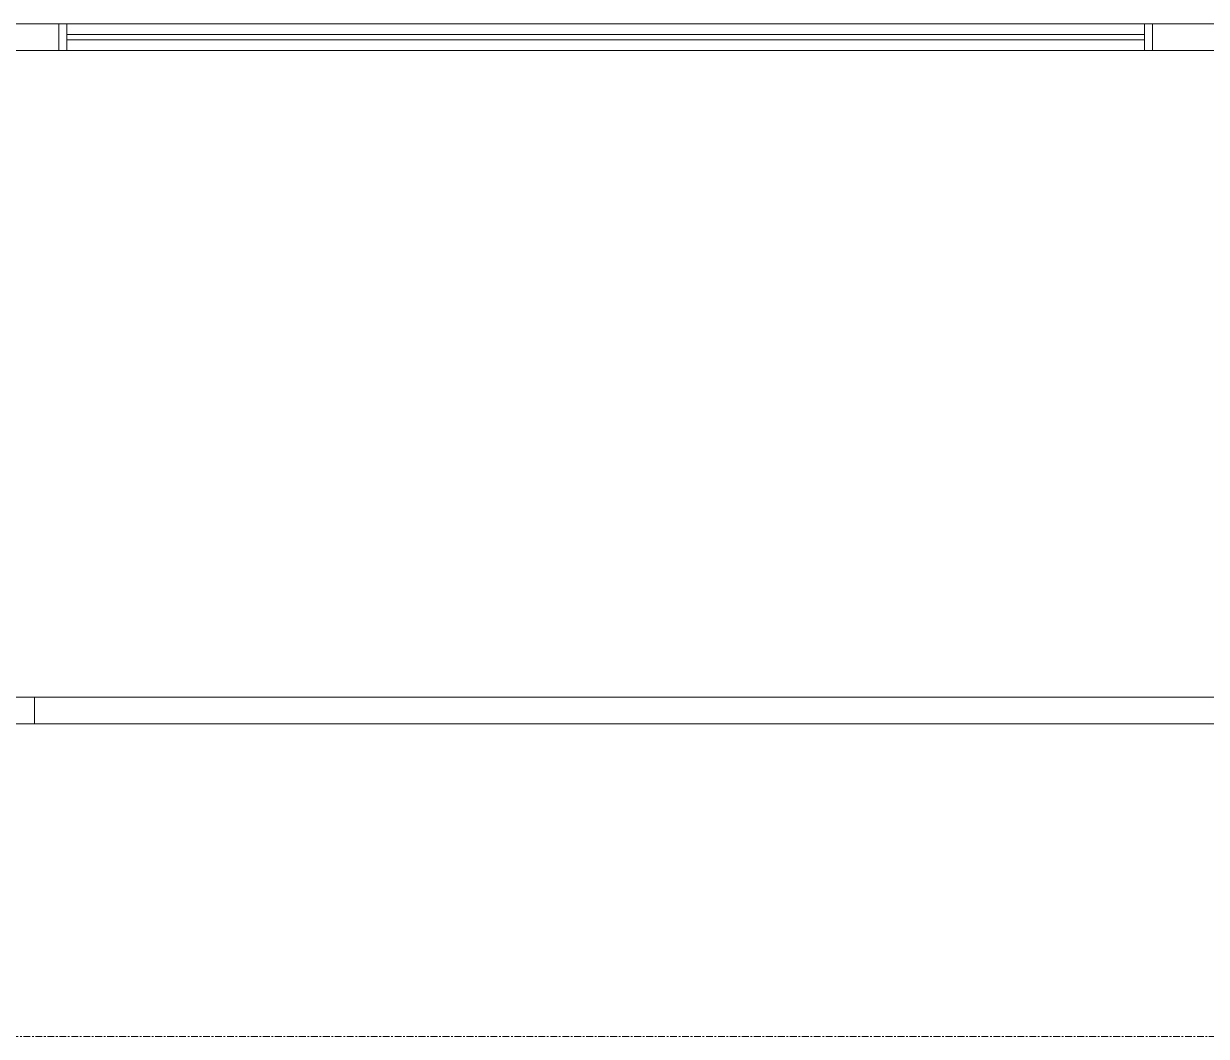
# Model space of a CAD drawing. Header units: millimetres. Extents: x -22227 to 20164, y 15335 to 61747.
# Drawn here: x -11904 to -9709, y 44437 to 46317 of the extents above; entities that cross this region are included whole.
import ezdxf

# ---------------------------------------------------------------- set-up
doc = ezdxf.new("R2010")
doc.units = ezdxf.units.MM
doc.linetypes.add('Grid Line', pattern=[22.225, 12.7, -3.175, 3.175, -3.175])
for name, color, linetype, lineweight in [('A-DETL-GENF', 7, 'Continuous', 5), ('A-WALL', 7, 'Continuous', 9), ('S-GRID', 7, 'Continuous', 9)]:
    doc.layers.add(name, color=color, linetype=linetype, lineweight=lineweight)
for name, color, linetype, lineweight, true_color in [('A-DOOR', 5, 'Continuous', 9, 0x0000ff), ('A-FLOR', 7, 'Continuous', 9, 0x007f00), ('A-GLAZ', 7, 'Continuous', 9, 0x00007f)]:
    doc.layers.add(name, color=color, linetype=linetype, lineweight=lineweight, true_color=true_color)

# ---------------------------------------------------------------- blocks, each defined once
blk = doc.blocks.new('Cư_a đơn - _D5 _900x2200__TrongNha-1164036-MẶT BẰNG BỐ TRÍ THIẾT BỊ')
at = {"layer": 'A-DETL-GENF', "color": 253, "lineweight": 9, "true_color": 0xaaaaaa}
for p, q in [((410, -25), (370, -25)), ((370, -25), (370, -845)), ((410, -25), (410, -845)), ((410, -845), (370, -845))]:
    blk.add_line(p, q, dxfattribs=at)
blk.add_arc((410, -25), 820, 180, 270, dxfattribs=at)
at = {"layer": 'A-DOOR', "color": 254, "true_color": 0xccccff}
for p, q in [((-450, -25), (-450, 25)), ((-450, 25), (-410, 25)), ((-410, -25), (-410, 25)), ((410, 25), (450, 25)), ((410, -25), (410, 25)), ((450, 25), (450, -25)), ((-410, -25), (-450, -25)), ((450, -25), (410, -25))]:
    blk.add_line(p, q, dxfattribs=at)
at = {"layer": 'A-DOOR', "color": 161, "true_color": 0xaaaaff}
for p, q in [((-450, 25), (-410, 25)), ((-410, 25), (-410, -25)), ((410, -25), (410, 25)), ((410, 25), (450, 25)), ((-410, -25), (-450, -25)), ((450, -25), (410, -25))]:
    blk.add_line(p, q, dxfattribs=at)
at = {"layer": 'A-DOOR', "color": 254, "true_color": 0xe0e0ff}
for p, q in [((-450, -25), (-450, 25)), ((450, -25), (450, 25))]:
    blk.add_line(p, q, dxfattribs=at)
blk = doc.blocks.new('AK_OViewTuongPanel - 2000x1200-V21-MẶT BẰNG BỐ TRÍ THIẾT BỊ')
at = {"layer": 'A-GLAZ', "color": 9, "true_color": 0xaaaad4}
for p, q in [((-1015, 25), (-1015, -25)), ((-1000, 25), (-1015, 25)), ((-1000, -25), (-1000, 25)), ((1000, 25), (-1000, 25)), ((1015, 25), (1000, 25)), ((1000, 25), (1000, -25)), ((1015, -25), (1015, 25)), ((1000, 5), (-1000, 5)), ((-1000, 5), (-1000, -5)), ((1000, -5), (1000, 5)), ((-1000, -5), (1000, -5)), ((-1015, -25), (-1000, -25)), ((-1000, -25), (1000, -25)), ((1000, -25), (1015, -25))]:
    blk.add_line(p, q, dxfattribs=at)
at = {"layer": 'A-GLAZ', "color": 7, "true_color": 0xececf5}
for p, q in [((-1015, -25), (-1015, 25)), ((1015, 25), (1015, -25)), ((-1000, -5), (-1000, 5)), ((-1000, 5), (-1000, -5)), ((1000, 5), (1000, -5)), ((1000, -5), (1000, 5))]:
    blk.add_line(p, q, dxfattribs=at)
at = {"layer": 'A-GLAZ', "color": 254, "true_color": 0xe0e0ef}
for p, q in [((-1015, 25), (-1000, 25)), ((-1000, 25), (-1000, 5)), ((1000, 25), (1015, 25)), ((1000, 5), (1000, 25)), ((-1000, -5), (-1000, -25)), ((1000, -25), (1000, -5)), ((-1000, -25), (-1015, -25)), ((1015, -25), (1000, -25))]:
    blk.add_line(p, q, dxfattribs=at)
at = {"layer": 'A-GLAZ', "color": 254, "true_color": 0xcccce5}
for p, q in [((-1000, 25), (1000, 25)), ((-1000, 5), (1000, 5)), ((1000, -5), (-1000, -5)), ((1000, -25), (-1000, -25))]:
    blk.add_line(p, q, dxfattribs=at)
blk = doc.blocks.new('AK-SGS-M3-A_rvt-1-MẶT BẰNG BỐ TRÍ THIẾT BỊ')
at = {"layer": 'A-WALL', "color": 253, "true_color": 0xaaaaaa}
for p, q in [((-11838.6, 46316.9), (-12516.5, 46316.9)), ((-7158.6, 46316.9), (-9808.6, 46316.9)), ((-12928.6, 46266.9), (-11838.6, 46266.9)), ((-9808.6, 46266.9), (-7013.6, 46266.9)), ((-7968.6, 45066.9), (-11883.6, 45066.9)), ((-11883.6, 45066.9), (-11883.6, 45016.9)), ((-11883.6, 45016.9), (-7968.6, 45016.9))]:
    blk.add_line(p, q, dxfattribs=at)
at = {"layer": 'A-WALL', "color": 254, "true_color": 0xcccccc}
for p, q in [((-11838.6, 46316.9), (-12516.5, 46316.9)), ((-11823.6, 46316.9), (-9823.6, 46316.9)), ((-9708.6, 46316.9), (-9808.6, 46316.9)), ((-12928.6, 46266.9), (-11838.6, 46266.9)), ((-9823.6, 46266.9), (-11823.6, 46266.9)), ((-9808.6, 46266.9), (-9708.6, 46266.9)), ((-7968.6, 45066.9), (-11883.6, 45066.9)), ((-11883.6, 45016.9), (-7968.6, 45016.9))]:
    blk.add_line(p, q, dxfattribs=at)
at = {"layer": 'A-WALL', "color": 254, "true_color": 0xe0e0e0}
for p, q in [((-11838.6, 46266.9), (-11838.6, 46316.9)), ((-11838.6, 46316.9), (-11823.6, 46316.9)), ((-9823.6, 46316.9), (-11823.6, 46316.9)), ((-9823.6, 46316.9), (-9808.6, 46316.9)), ((-9808.6, 46316.9), (-9808.6, 46266.9)), ((-11823.6, 46266.9), (-11838.6, 46266.9)), ((-11823.6, 46266.9), (-9823.6, 46266.9)), ((-9808.6, 46266.9), (-9823.6, 46266.9)), ((-11883.6, 45016.9), (-11883.6, 45066.9))]:
    blk.add_line(p, q, dxfattribs=at)
at = {"layer": 'A-WALL', "color": 7, "true_color": 0xececec}
for p, q in [((-11838.6, 46266.9), (-11838.6, 46316.9)), ((-11823.6, 46316.9), (-11838.6, 46316.9)), ((-9808.6, 46316.9), (-9823.6, 46316.9)), ((-9808.6, 46316.9), (-9808.6, 46266.9)), ((-11838.6, 46266.9), (-11823.6, 46266.9)), ((-9823.6, 46266.9), (-9808.6, 46266.9))]:
    blk.add_line(p, q, dxfattribs=at)
at = {"layer": 'A-DOOR', "color": 9, "lineweight": 9, "true_color": 0xaaaad4, "rotation": 180}
blk.add_blockref('Cư_a đơn - _D5 _900x2200__TrongNha-1164036-MẶT BẰNG BỐ TRÍ THIẾT BỊ', (-12333.6, 45041.9), dxfattribs=at)
at = {"layer": 'A-GLAZ', "color": 9, "lineweight": 9, "true_color": 0xaaaad4, "rotation": 180}
blk.add_blockref('AK_OViewTuongPanel - 2000x1200-V21-MẶT BẰNG BỐ TRÍ THIẾT BỊ', (-10823.6, 46291.9), dxfattribs=at)
blk = doc.blocks.new('AK-SGS-M3-Hrvt_rvt-1-MẶT BẰNG BỐ TRÍ THIẾT BỊ')
at = {"layer": 'A-FLOR', "color": 254, "true_color": 0xe0efe0}
blk.add_line((-7968.6, 45016.9), (-11923.6, 45016.9), dxfattribs=at)
at = {"layer": 'A-FLOR', "color": 254, "true_color": 0xcce5cc}
blk.add_line((-11923.6, 45016.9), (-7968.6, 45016.9), dxfattribs=at)

msp = doc.modelspace()

# ---------------------------------------------------------------- linework, layer by layer
at = {"layer": 'S-GRID', "linetype": 'Grid Line'}
msp.add_line((14912.1, 44436.9), (-21036.6, 44436.9), dxfattribs=at)

# ---------------------------------------------------------------- block references
at = {"lineweight": 5}
for name in ['AK-SGS-M3-Hrvt_rvt-1-MẶT BẰNG BỐ TRÍ THIẾT BỊ', 'AK-SGS-M3-A_rvt-1-MẶT BẰNG BỐ TRÍ THIẾT BỊ']:
    msp.add_blockref(name, (0, 0), dxfattribs=at)

doc.saveas('drawing.dxf')
